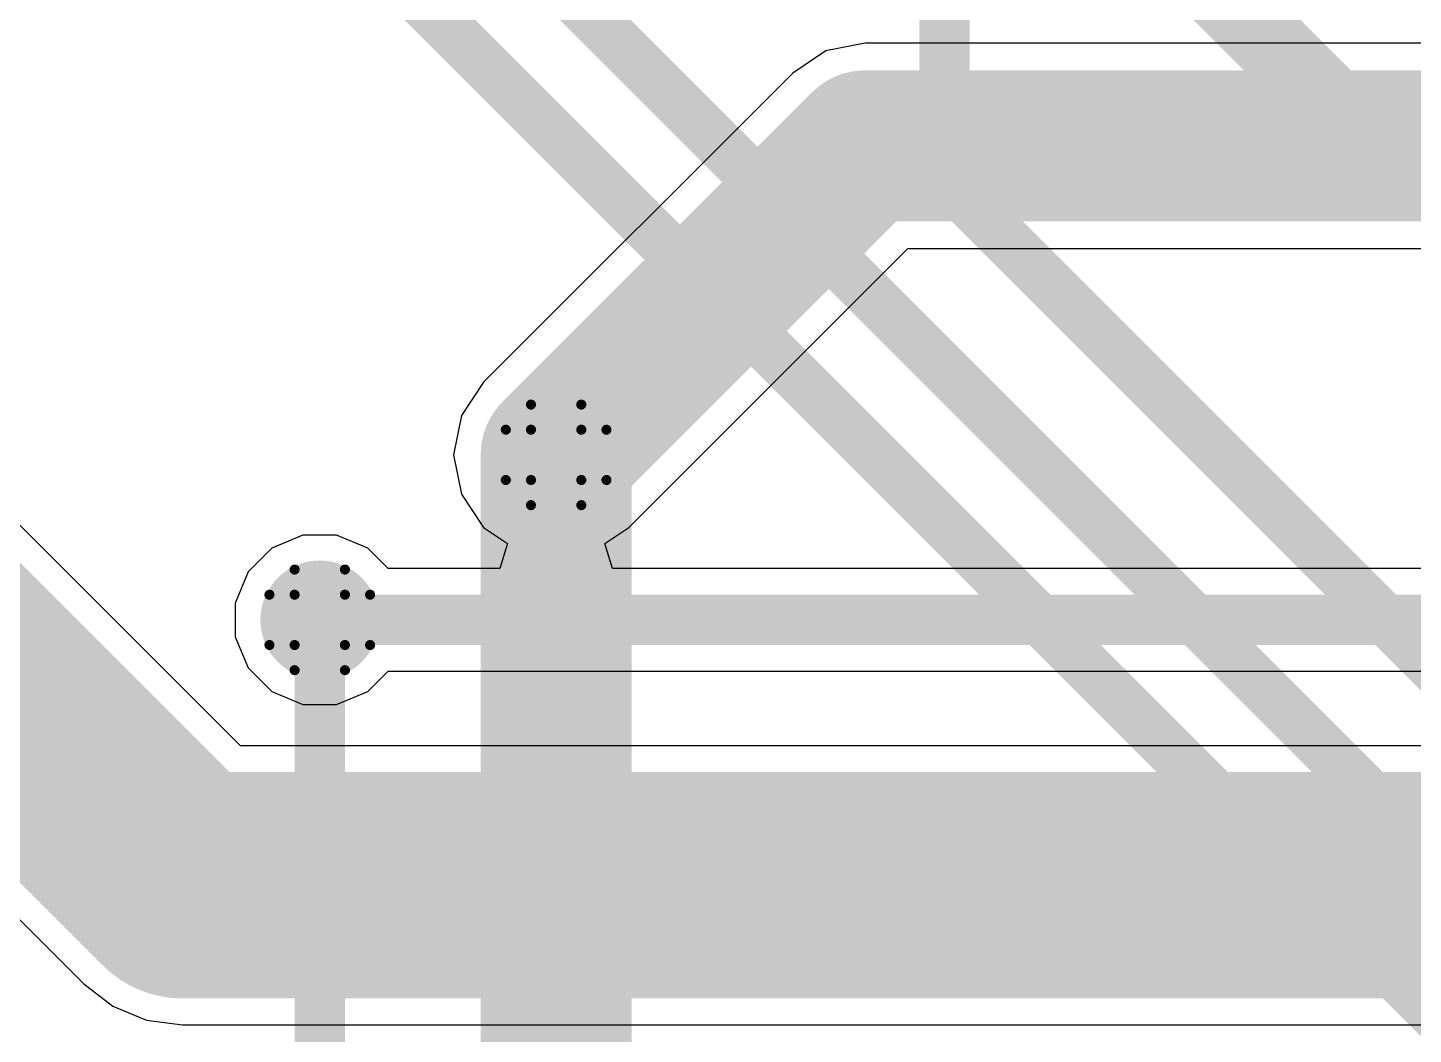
# Model space of a CAD drawing. Header units: inches. Extents: x -25 to 271, y -41 to 15.
# Drawn here: x 16.37 to 23.37, y -26.15 to -21.07 of the extents above; entities that cross this region are included whole.
import ezdxf

# ---------------------------------------------------------------- set-up
doc = ezdxf.new("R2010")
doc.units = ezdxf.units.IN
for name, color, linetype in [('Bottom Layer', 5, 'Continuous'), ('Drill Drawing', 1, 'Continuous'), ('Top Layer', 1, 'Continuous'), ('Via Holes', 16, 'Continuous')]:
    doc.layers.add(name, color=color, linetype=linetype)

msp = doc.modelspace()

# ---------------------------------------------------------------- hatches: boundary and pattern name
at = {"layer": 'Bottom Layer'}
h = msp.add_hatch(color=5, dxfattribs=at)
edge = h.paths.add_edge_path()
edge.add_arc((19.04186438, -23.2267633), 0.2999994, 0, 360)
h = msp.add_hatch(color=5, dxfattribs=at)
edge = h.paths.add_edge_path()
edge.add_arc((17.84854952, -24.05985536), 0.2999994, 0, 360)
at = {"layer": 'Top Layer'}
h = msp.add_hatch(color=1, dxfattribs=at)
edge = h.paths.add_edge_path()
edge.add_arc((19.04186438, -23.2267633), 0.2999994, 0, 360)
h = msp.add_hatch(color=1, dxfattribs=at)
edge = h.paths.add_edge_path()
edge.add_arc((17.84854952, -24.05985536), 0.2999994, 0, 360)
at = {"layer": 'Via Holes'}
h = msp.add_hatch(color=7, dxfattribs=at)
edge = h.paths.add_edge_path()
edge.add_arc((19.04186438, -23.2267633), 0.1499997, 0, 360)
h = msp.add_hatch(color=7, dxfattribs=at)
edge = h.paths.add_edge_path()
edge.add_arc((17.84854952, -24.05985536), 0.1499997, 0, 360)

# ---------------------------------------------------------------- linework, layer by layer
at = {"layer": 'Bottom Layer'}
for points in [[(21.00204334, -21.83211026, 0.254, 0.254, 0), (21.00204334, -3.86349494, 0.254, 0.254, 0)], [(16.42872, -18.22059856, 0.254, 0.254, 0), (26.35612204, -28.1480006, 0.254, 0.254, 0)], [(15.8747206, -18.45007232, 0.254, 0.254, 0), (26.12664828, -28.70199999999999, 0.254, 0.254, 0)], [(22.1488, -20.6502, 0.3809999999999999, 0.3809999999999999, 0), (23.1648, -21.6662, 0.3809999999999999, 0.3809999999999999, 0)], [(23.1648, -21.6662, 0.3809999999999999, 0.3809999999999999, 0), (24.57691808, -21.6662, 0.3809999999999999, 0.3809999999999999, 0)], [(21.00204334, -21.83211026, 0.254, 0.254, 0), (26.85593308, -27.686, 0.254, 0.254, 0)], [(19.04186438, -27.89733562, 0.7619999999999999, 0.7619999999999999, 0), (19.04186438, -23.2267633, 0.7619999999999999, 0.7619999999999999, 0)], [(17.84854952, -24.05985536, 0.254, 0.254, 0), (17.84855206, -24.0598579, 0.254, 0.254, 0)], [(17.84855206, -27.56664794, 0.254, 0.254, 0), (17.84855206, -24.0598579, 0.254, 0.254, 0)]]:
    msp.add_lwpolyline(points, format="xyseb", dxfattribs=at)
for points in [[(23.06955, -21.6662, 0.1905, 0.1905, 1), (23.26005, -21.6662, 0.1905, 0.1905, 1)], [(23.06955, -21.6662, 0.1905, 0.1905, 1), (23.26005, -21.6662, 0.1905, 0.1905, 1)], [(20.93854334, -21.83211026, 0.127, 0.127, 1), (21.06554334, -21.83211026, 0.127, 0.127, 1)], [(20.93854334, -21.83211026, 0.127, 0.127, 1), (21.06554334, -21.83211026, 0.127, 0.127, 1)], [(18.85136438, -23.2267633, 0.3809999999999999, 0.3809999999999999, 1), (19.23236438, -23.2267633, 0.3809999999999999, 0.3809999999999999, 1)], [(17.78504952, -24.05985536, 0.127, 0.127, 1), (17.91204952, -24.05985536, 0.127, 0.127, 1)], [(17.78505206, -24.0598579, 0.127, 0.127, 1), (17.91205206, -24.0598579, 0.127, 0.127, 1)], [(17.78505206, -24.0598579, 0.127, 0.127, 1), (17.91205206, -24.0598579, 0.127, 0.127, 1)]]:
    msp.add_lwpolyline(points, format="xyseb", close=True, dxfattribs=at)
at = {"layer": 'Drill Drawing'}
for points in [[(18.91486438, -23.0997633, 0.0508, 0.0508, 0), (18.91486438, -22.9727633, 0.0508, 0.0508, 0)], [(18.91486438, -22.9727633, 0.0508, 0.0508, 0), (19.16886438, -22.9727633, 0.0508, 0.0508, 0)], [(19.16886438, -23.0997633, 0.0508, 0.0508, 0), (19.16886438, -22.9727633, 0.0508, 0.0508, 0)], [(18.78786438, -23.3537633, 0.0508, 0.0508, 0), (18.78786438, -23.0997633, 0.0508, 0.0508, 0)], [(18.78786438, -23.0997633, 0.0508, 0.0508, 0), (18.91486438, -23.0997633, 0.0508, 0.0508, 0)], [(19.16886438, -23.0997633, 0.0508, 0.0508, 0), (19.29586438, -23.0997633, 0.0508, 0.0508, 0)], [(19.29586438, -23.3537633, 0.0508, 0.0508, 0), (19.29586438, -23.0997633, 0.0508, 0.0508, 0)], [(18.78786438, -23.3537633, 0.0508, 0.0508, 0), (18.91486438, -23.3537633, 0.0508, 0.0508, 0)], [(18.91486438, -23.4807633, 0.0508, 0.0508, 0), (18.91486438, -23.3537633, 0.0508, 0.0508, 0)], [(19.16886438, -23.3537633, 0.0508, 0.0508, 0), (19.29586438, -23.3537633, 0.0508, 0.0508, 0)], [(19.16886438, -23.4807633, 0.0508, 0.0508, 0), (19.16886438, -23.3537633, 0.0508, 0.0508, 0)], [(18.91486438, -23.4807633, 0.0508, 0.0508, 0), (19.16886438, -23.4807633, 0.0508, 0.0508, 0)], [(17.72154952, -23.93285536, 0.0508, 0.0508, 0), (17.72154952, -23.80585536, 0.0508, 0.0508, 0)], [(17.72154952, -23.80585536, 0.0508, 0.0508, 0), (17.97554952, -23.80585536, 0.0508, 0.0508, 0)], [(17.97554952, -23.93285536, 0.0508, 0.0508, 0), (17.97554952, -23.80585536, 0.0508, 0.0508, 0)], [(17.59454952, -24.18685536, 0.0508, 0.0508, 0), (17.59454952, -23.93285536, 0.0508, 0.0508, 0)], [(17.59454952, -23.93285536, 0.0508, 0.0508, 0), (17.72154952, -23.93285536, 0.0508, 0.0508, 0)], [(17.97554952, -23.93285536, 0.0508, 0.0508, 0), (18.10254952, -23.93285536, 0.0508, 0.0508, 0)], [(18.10254952, -24.18685536, 0.0508, 0.0508, 0), (18.10254952, -23.93285536, 0.0508, 0.0508, 0)], [(17.59454952, -24.18685536, 0.0508, 0.0508, 0), (17.72154952, -24.18685536, 0.0508, 0.0508, 0)], [(17.72154952, -24.31385536, 0.0508, 0.0508, 0), (17.72154952, -24.18685536, 0.0508, 0.0508, 0)], [(17.97554952, -24.18685536, 0.0508, 0.0508, 0), (18.10254952, -24.18685536, 0.0508, 0.0508, 0)], [(17.97554952, -24.31385536, 0.0508, 0.0508, 0), (17.97554952, -24.18685536, 0.0508, 0.0508, 0)], [(17.72154952, -24.31385536, 0.0508, 0.0508, 0), (17.97554952, -24.31385536, 0.0508, 0.0508, 0)]]:
    msp.add_lwpolyline(points, format="xyseb", dxfattribs=at)
for points in [[(18.90216438, -22.9727633, 0.0254, 0.0254, 1), (18.92756438, -22.9727633, 0.0254, 0.0254, 1)], [(18.90216438, -22.9727633, 0.0254, 0.0254, 1), (18.92756438, -22.9727633, 0.0254, 0.0254, 1)], [(19.15616438, -22.9727633, 0.0254, 0.0254, 1), (19.18156438, -22.9727633, 0.0254, 0.0254, 1)], [(19.15616438, -22.9727633, 0.0254, 0.0254, 1), (19.18156438, -22.9727633, 0.0254, 0.0254, 1)], [(18.77516438, -23.0997633, 0.0254, 0.0254, 1), (18.80056438, -23.0997633, 0.0254, 0.0254, 1)], [(18.77516438, -23.0997633, 0.0254, 0.0254, 1), (18.80056438, -23.0997633, 0.0254, 0.0254, 1)], [(18.90216438, -23.0997633, 0.0254, 0.0254, 1), (18.92756438, -23.0997633, 0.0254, 0.0254, 1)], [(18.90216438, -23.0997633, 0.0254, 0.0254, 1), (18.92756438, -23.0997633, 0.0254, 0.0254, 1)], [(19.15616438, -23.0997633, 0.0254, 0.0254, 1), (19.18156438, -23.0997633, 0.0254, 0.0254, 1)], [(19.15616438, -23.0997633, 0.0254, 0.0254, 1), (19.18156438, -23.0997633, 0.0254, 0.0254, 1)], [(19.28316438, -23.0997633, 0.0254, 0.0254, 1), (19.30856438, -23.0997633, 0.0254, 0.0254, 1)], [(19.28316438, -23.0997633, 0.0254, 0.0254, 1), (19.30856438, -23.0997633, 0.0254, 0.0254, 1)], [(18.77516438, -23.3537633, 0.0254, 0.0254, 1), (18.80056438, -23.3537633, 0.0254, 0.0254, 1)], [(18.77516438, -23.3537633, 0.0254, 0.0254, 1), (18.80056438, -23.3537633, 0.0254, 0.0254, 1)], [(18.90216438, -23.3537633, 0.0254, 0.0254, 1), (18.92756438, -23.3537633, 0.0254, 0.0254, 1)], [(18.90216438, -23.3537633, 0.0254, 0.0254, 1), (18.92756438, -23.3537633, 0.0254, 0.0254, 1)], [(19.15616438, -23.3537633, 0.0254, 0.0254, 1), (19.18156438, -23.3537633, 0.0254, 0.0254, 1)], [(19.15616438, -23.3537633, 0.0254, 0.0254, 1), (19.18156438, -23.3537633, 0.0254, 0.0254, 1)], [(19.28316438, -23.3537633, 0.0254, 0.0254, 1), (19.30856438, -23.3537633, 0.0254, 0.0254, 1)], [(19.28316438, -23.3537633, 0.0254, 0.0254, 1), (19.30856438, -23.3537633, 0.0254, 0.0254, 1)], [(18.90216438, -23.4807633, 0.0254, 0.0254, 1), (18.92756438, -23.4807633, 0.0254, 0.0254, 1)], [(18.90216438, -23.4807633, 0.0254, 0.0254, 1), (18.92756438, -23.4807633, 0.0254, 0.0254, 1)], [(19.15616438, -23.4807633, 0.0254, 0.0254, 1), (19.18156438, -23.4807633, 0.0254, 0.0254, 1)], [(19.15616438, -23.4807633, 0.0254, 0.0254, 1), (19.18156438, -23.4807633, 0.0254, 0.0254, 1)], [(17.70884952, -23.80585536, 0.0254, 0.0254, 1), (17.73424952, -23.80585536, 0.0254, 0.0254, 1)], [(17.70884952, -23.80585536, 0.0254, 0.0254, 1), (17.73424952, -23.80585536, 0.0254, 0.0254, 1)], [(17.96284952, -23.80585536, 0.0254, 0.0254, 1), (17.98824952, -23.80585536, 0.0254, 0.0254, 1)], [(17.96284952, -23.80585536, 0.0254, 0.0254, 1), (17.98824952, -23.80585536, 0.0254, 0.0254, 1)], [(17.58184952, -23.93285536, 0.0254, 0.0254, 1), (17.60724952, -23.93285536, 0.0254, 0.0254, 1)], [(17.58184952, -23.93285536, 0.0254, 0.0254, 1), (17.60724952, -23.93285536, 0.0254, 0.0254, 1)], [(17.70884952, -23.93285536, 0.0254, 0.0254, 1), (17.73424952, -23.93285536, 0.0254, 0.0254, 1)], [(17.70884952, -23.93285536, 0.0254, 0.0254, 1), (17.73424952, -23.93285536, 0.0254, 0.0254, 1)], [(17.96284952, -23.93285536, 0.0254, 0.0254, 1), (17.98824952, -23.93285536, 0.0254, 0.0254, 1)], [(17.96284952, -23.93285536, 0.0254, 0.0254, 1), (17.98824952, -23.93285536, 0.0254, 0.0254, 1)], [(18.08984952, -23.93285536, 0.0254, 0.0254, 1), (18.11524952, -23.93285536, 0.0254, 0.0254, 1)], [(18.08984952, -23.93285536, 0.0254, 0.0254, 1), (18.11524952, -23.93285536, 0.0254, 0.0254, 1)], [(17.58184952, -24.18685536, 0.0254, 0.0254, 1), (17.60724952, -24.18685536, 0.0254, 0.0254, 1)], [(17.58184952, -24.18685536, 0.0254, 0.0254, 1), (17.60724952, -24.18685536, 0.0254, 0.0254, 1)], [(17.70884952, -24.18685536, 0.0254, 0.0254, 1), (17.73424952, -24.18685536, 0.0254, 0.0254, 1)], [(17.70884952, -24.18685536, 0.0254, 0.0254, 1), (17.73424952, -24.18685536, 0.0254, 0.0254, 1)], [(17.96284952, -24.18685536, 0.0254, 0.0254, 1), (17.98824952, -24.18685536, 0.0254, 0.0254, 1)], [(17.96284952, -24.18685536, 0.0254, 0.0254, 1), (17.98824952, -24.18685536, 0.0254, 0.0254, 1)], [(18.08984952, -24.18685536, 0.0254, 0.0254, 1), (18.11524952, -24.18685536, 0.0254, 0.0254, 1)], [(18.08984952, -24.18685536, 0.0254, 0.0254, 1), (18.11524952, -24.18685536, 0.0254, 0.0254, 1)], [(17.70884952, -24.31385536, 0.0254, 0.0254, 1), (17.73424952, -24.31385536, 0.0254, 0.0254, 1)], [(17.70884952, -24.31385536, 0.0254, 0.0254, 1), (17.73424952, -24.31385536, 0.0254, 0.0254, 1)], [(17.96284952, -24.31385536, 0.0254, 0.0254, 1), (17.98824952, -24.31385536, 0.0254, 0.0254, 1)], [(17.96284952, -24.31385536, 0.0254, 0.0254, 1), (17.98824952, -24.31385536, 0.0254, 0.0254, 1)]]:
    msp.add_lwpolyline(points, format="xyseb", close=True, dxfattribs=at)
at = {"layer": 'Top Layer'}
for p, q in [((20.40421624, -21.18767416), (20.23618, -21.29995232)), ((20.60242768, -21.14824828), (20.40421624, -21.18767416)), ((24.57691808, -21.14824828), (20.60242768, -21.14824828)), ((20.23618, -21.29995232), (18.6756167, -22.86051562)), ((19.40811206, -23.59301098), (20.81697132, -22.18415172)), ((20.81697132, -22.18415172), (24.57691808, -22.18415172)), ((18.6756167, -22.86051562), (18.56333854, -23.02855186)), ((17.44800676, -24.69547258), (15.71592742, -22.96339324)), ((18.56333854, -23.02855186), (18.52391266, -23.2267633)), ((18.52391266, -23.2267633), (18.56333854, -23.42497474)), ((18.56333854, -23.42497474), (18.6756167, -23.59301098)), ((17.76361446, -23.63285596), (17.60667548, -23.69786472)), ((17.93348458, -23.63285596), (17.76361446, -23.63285596)), ((18.09042356, -23.69786472), (17.93348458, -23.63285596)), ((18.6756167, -23.59301098), (18.79664262, -23.6738795)), ((19.28708614, -23.6738795), (19.40811206, -23.59301098)), ((17.60667548, -23.69786472), (17.48655888, -23.81798132)), ((18.19343834, -23.8008795), (18.09042356, -23.69786472)), ((18.79664262, -23.6738795), (18.75811844, -23.8008795)), ((19.32561032, -23.8008795), (19.28708614, -23.6738795)), ((14.51322472, -23.75339166), (16.65800834, -25.89817528)), ((17.48655888, -23.81798132), (17.42155012, -23.9749203)), ((18.75811844, -23.8008795), (18.19343834, -23.8008795)), ((27.67325682, -23.8008795), (19.32561032, -23.8008795)), ((17.42155012, -23.9749203), (17.42155012, -24.14479042)), ((17.42155012, -24.14479042), (17.48655888, -24.3017294)), ((17.48655888, -24.3017294), (17.60667548, -24.421846)), ((18.09042356, -24.421846), (18.19343834, -24.31883122)), ((18.19343834, -24.31883122), (27.565985, -24.31883122)), ((17.60667548, -24.421846), (17.76361446, -24.48685476)), ((17.93348458, -24.48685476), (18.09042356, -24.421846)), ((17.76361446, -24.48685476), (17.93348458, -24.48685476)), ((27.27960254, -24.69547258), (17.44800676, -24.69547258)), ((16.65800834, -25.89817528), (16.80391864, -26.01013848)), ((16.80391864, -26.01013848), (16.97383956, -26.08052188)), ((16.97383956, -26.08052188), (17.15618362, -26.10452742)), ((17.15618362, -26.10452742), (26.9877794, -26.10452742))]:
    msp.add_line(p, q, dxfattribs=at)
for points in [[(19.04186438, -23.2267633, 0.7619999999999999, 0.7619999999999999, 0), (20.60242768, -21.6662, 0.7619999999999999, 0.7619999999999999, 0)], [(20.60242768, -21.6662, 0.7619999999999999, 0.7619999999999999, 0), (24.57691808, -21.6662, 0.7619999999999999, 0.7619999999999999, 0)], [(15.0114, -23.25521638, 1.143, 1.143, 0), (17.15618362, -25.4, 1.143, 1.143, 0)], [(17.84854952, -24.05985536, 0.254, 0.254, 0), (27.67325682, -24.05985536, 0.254, 0.254, 0)], [(17.15618362, -25.4, 1.143, 1.143, 0), (27.27960254, -25.4, 1.143, 1.143, 0)]]:
    msp.add_lwpolyline(points, format="xyseb", dxfattribs=at)
for points in [[(20.41192768, -21.6662, 0.3809999999999999, 0.3809999999999999, 1), (20.79292768, -21.6662, 0.3809999999999999, 0.3809999999999999, 1)], [(20.41192768, -21.6662, 0.3809999999999999, 0.3809999999999999, 1), (20.79292768, -21.6662, 0.3809999999999999, 0.3809999999999999, 1)], [(18.85136438, -23.2267633, 0.3809999999999999, 0.3809999999999999, 1), (19.23236438, -23.2267633, 0.3809999999999999, 0.3809999999999999, 1)], [(17.78504952, -24.05985536, 0.127, 0.127, 1), (17.91204952, -24.05985536, 0.127, 0.127, 1)], [(16.87043362, -25.4, 0.5714999999999999, 0.5714999999999999, 1), (17.44193362, -25.4, 0.5714999999999999, 0.5714999999999999, 1)], [(16.87043362, -25.4, 0.5714999999999999, 0.5714999999999999, 1), (17.44193362, -25.4, 0.5714999999999999, 0.5714999999999999, 1)]]:
    msp.add_lwpolyline(points, format="xyseb", close=True, dxfattribs=at)

doc.saveas('drawing.dxf')
